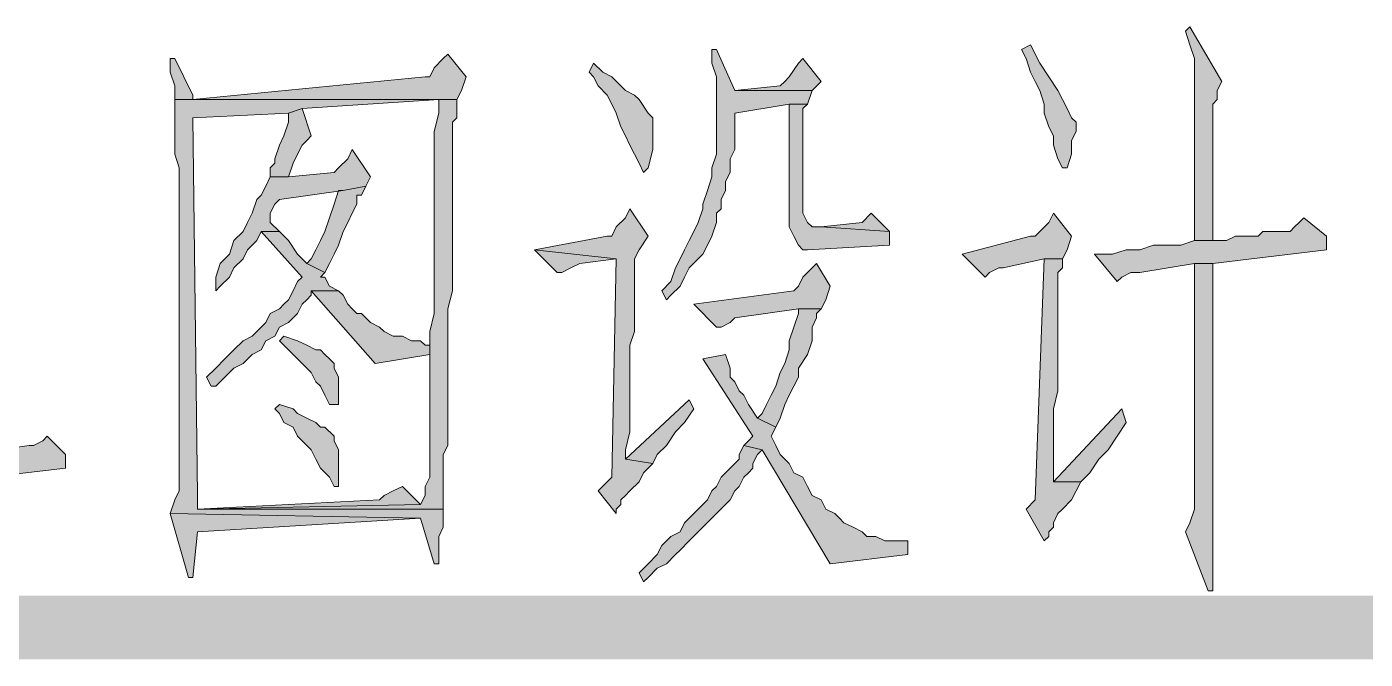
# Model space of a CAD drawing. Header units: millimetres. Extents: x 24 to 410, y 10 to 282.
# Drawn here: x 147.13 to 159.58, y 9.65 to 15.54 of the extents above; entities that cross this region are included whole.
import ezdxf

# ---------------------------------------------------------------- set-up
doc = ezdxf.new("R2010")
doc.units = ezdxf.units.MM

msp = doc.modelspace()

# ---------------------------------------------------------------- hatches: boundary and pattern name
h = msp.add_hatch(color=256)
h.dxf.hatch_style = 2
h.paths.add_polyline_path([(157.945667, 15.536333), (157.903333, 15.494), (157.945667, 15.367), (157.988, 15.24), (157.988, 13.546667), (158.157333, 13.546667), (158.157333, 13.758333), (158.157333, 13.927667), (158.157333, 14.816667), (158.199667, 14.859), (158.199667, 14.943667), (158.242, 15.028333)])
h = msp.add_hatch(color=256)
h.dxf.hatch_style = 2
h.paths.add_polyline_path([(153.543, 15.324667), (153.500667, 15.324667), (153.500667, 15.197667), (153.543, 15.070667), (153.543, 14.351), (153.500667, 14.224), (153.500667, 14.139333), (153.458333, 14.012333), (153.416, 13.885333), (153.416, 13.843), (153.373667, 13.716), (153.331333, 13.631333), (153.289, 13.546667), (153.246667, 13.462), (153.204333, 13.377333), (153.162, 13.292667), (153.119667, 13.165667), (153.035, 13.081), (153.077333, 12.996333), (153.119667, 13.038667), (153.204333, 13.123333), (153.246667, 13.208), (153.289, 13.292667), (153.373667, 13.377333), (153.416, 13.419667), (153.458333, 13.504333), (153.500667, 13.589), (153.543, 13.716), (153.543, 13.800667), (153.585333, 13.843), (153.585333, 13.927667), (153.627667, 14.012333), (153.627667, 14.097), (153.67, 14.181667), (153.67, 14.308667), (153.712333, 14.393333), (153.712333, 14.732), (154.220333, 14.816667), (154.389667, 14.816667), (154.432, 14.943667), (153.712333, 14.943667)])
h = msp.add_hatch(color=256)
h.dxf.hatch_style = 2
h.paths.add_polyline_path([(156.464, 15.367), (156.379333, 15.324667), (156.421667, 15.24), (156.464, 15.113), (156.506333, 15.028333), (156.548667, 14.943667), (156.591, 14.816667), (156.591, 14.732), (156.633333, 14.605), (156.675667, 14.520333), (156.675667, 14.435667), (156.718, 14.308667), (156.760333, 14.224), (156.802667, 14.224), (156.845, 14.351), (156.845, 14.478), (156.887333, 14.562667), (156.887333, 14.647333), (156.845, 14.689667), (156.802667, 14.774333), (156.760333, 14.859), (156.718, 14.943667), (156.633333, 15.070667), (156.548667, 15.197667)])
h = msp.add_hatch(color=256)
h.dxf.hatch_style = 2
h.paths.add_polyline_path([(148.505333, 15.24), (148.463, 15.24), (148.463, 15.113), (148.505333, 14.986), (148.505333, 14.859), (150.960667, 14.859), (150.960667, 14.732), (150.918333, 14.562667), (150.918333, 12.869333), (150.876, 12.7), (150.876, 11.938), (150.876, 11.895667), (150.876, 11.345333), (150.833667, 11.260667), (150.833667, 11.176), (150.791333, 11.091333), (148.717, 11.049), (151.003, 11.049), (151.003, 11.133667), (151.003, 11.557), (151.045333, 11.641667), (151.045333, 12.911667), (151.087667, 13.081), (151.087667, 14.647333), (151.13, 14.689667), (151.13, 14.859), (148.674667, 14.859), (148.674667, 14.901333)])
h = msp.add_hatch(color=256)
h.dxf.hatch_style = 2
h.paths.add_polyline_path([(151.045333, 15.282333), (151.003, 15.24), (150.918333, 15.155333), (150.876, 15.070667), (150.833667, 15.070667), (148.674667, 14.859), (151.13, 14.859), (151.172333, 14.943667), (151.214667, 15.070667)])
h = msp.add_hatch(color=256)
h.dxf.hatch_style = 2
h.paths.add_polyline_path([(152.4, 15.197667), (152.357667, 15.113), (152.4, 15.070667), (152.442333, 14.986), (152.527, 14.901333), (152.569333, 14.816667), (152.611667, 14.732), (152.654, 14.605), (152.696333, 14.520333), (152.738667, 14.435667), (152.781, 14.351), (152.823333, 14.266333), (152.865667, 14.181667), (152.908, 14.224), (152.950333, 14.393333), (152.950333, 14.689667), (152.908, 14.732), (152.823333, 14.859), (152.781, 14.901333), (152.696333, 14.943667), (152.654, 14.986), (152.569333, 15.070667), (152.484667, 15.113)])
h = msp.add_hatch(color=256)
h.dxf.hatch_style = 2
h.paths.add_polyline_path([(154.347333, 15.24), (154.305, 15.197667), (154.220333, 15.070667), (154.178, 15.028333), (154.135667, 14.986), (153.712333, 14.943667), (154.432, 14.943667), (154.516667, 15.028333)])
h = msp.add_hatch(color=256)
h.dxf.hatch_style = 2
h.paths.add_polyline_path([(148.505333, 14.859), (148.505333, 14.351), (148.547667, 14.224), (148.547667, 11.980333), (148.547667, 11.853333), (148.547667, 11.218333), (148.505333, 11.133667), (148.463, 11.006667), (150.791333, 10.964333), (150.918333, 10.541), (150.960667, 10.541), (150.960667, 10.583333), (150.960667, 10.795), (151.003, 10.879667), (151.003, 11.049), (148.717, 11.049), (148.717, 11.176), (148.674667, 14.689667), (149.563667, 14.732), (149.690667, 14.774333), (150.960667, 14.859)])
h = msp.add_hatch(color=256)
h.dxf.hatch_style = 2
h.paths.add_polyline_path([(154.389667, 14.816667), (154.220333, 14.816667), (154.220333, 13.800667), (154.220333, 13.673667), (154.262667, 13.589), (154.305, 13.504333), (154.347333, 13.462), (154.389667, 13.462), (155.151667, 13.504333), (155.151667, 13.631333), (154.516667, 13.673667), (154.432, 13.673667), (154.389667, 13.716), (154.347333, 13.800667), (154.347333, 14.774333)])
h = msp.add_hatch(color=256)
h.dxf.hatch_style = 2
h.paths.add_polyline_path([(149.690667, 14.774333), (149.563667, 14.732), (149.563667, 14.647333), (149.521333, 14.520333), (149.479, 14.435667), (149.436667, 14.308667), (149.436667, 14.266333), (149.394333, 14.224), (149.394333, 14.139333), (149.563667, 14.139333), (149.606, 14.266333), (149.648333, 14.351), (149.690667, 14.435667), (149.733, 14.478), (149.775333, 14.520333)])
h = msp.add_hatch(color=256)
h.dxf.hatch_style = 2
h.paths.add_polyline_path([(150.156333, 14.393333), (150.114, 14.308667), (150.029333, 14.224), (149.987, 14.181667), (149.563667, 14.139333), (149.394333, 14.139333), (149.352, 14.054667), (149.309667, 13.97), (149.267333, 13.927667), (149.225, 13.800667), (149.182667, 13.716), (149.140333, 13.631333), (149.055667, 13.546667), (149.013333, 13.419667), (148.928667, 13.335), (148.886333, 13.208), (148.886333, 13.081), (148.928667, 13.123333), (149.013333, 13.208), (149.055667, 13.292667), (149.140333, 13.377333), (149.182667, 13.462), (149.267333, 13.546667), (149.309667, 13.631333), (149.479, 13.631333), (149.394333, 13.716), (149.394333, 13.800667), (149.436667, 13.885333), (149.479, 13.927667), (150.071667, 14.012333), (150.283333, 14.054667), (150.325667, 14.139333)])
h = msp.add_hatch(color=256)
h.dxf.hatch_style = 2
h.paths.add_polyline_path([(150.283333, 14.054667), (150.071667, 14.012333), (150.029333, 14.012333), (149.987, 13.885333), (149.944667, 13.758333), (149.902333, 13.631333), (149.86, 13.546667), (149.817667, 13.462), (149.775333, 13.377333), (149.733, 13.335), (149.902333, 13.250333), (149.944667, 13.335), (149.987, 13.419667), (150.029333, 13.504333), (150.071667, 13.631333), (150.114, 13.716), (150.156333, 13.800667), (150.198667, 13.885333), (150.198667, 13.97), (150.241, 13.97)])
h = msp.add_hatch(color=256)
h.dxf.hatch_style = 2
h.paths.add_polyline_path([(152.738667, 13.843), (152.696333, 13.758333), (152.611667, 13.673667), (152.569333, 13.589), (152.527, 13.589), (151.849667, 13.462), (152.611667, 13.377333), (152.569333, 11.345333), (152.442333, 11.218333), (152.611667, 11.006667), (152.611667, 11.049), (152.654, 11.091333), (152.654, 11.133667), (152.696333, 11.176), (152.738667, 11.218333), (152.823333, 11.303), (152.865667, 11.387667), (152.950333, 11.472333), (152.696333, 11.514667), (152.696333, 11.599333), (152.738667, 11.768667), (152.738667, 12.446), (152.738667, 12.573), (152.781, 12.7), (152.781, 13.377333), (152.823333, 13.462), (152.908, 13.589)])
h = msp.add_hatch(color=256)
h.dxf.hatch_style = 2
h.paths.add_polyline_path([(154.982333, 13.800667), (154.897667, 13.716), (154.516667, 13.673667), (155.151667, 13.631333)])
h = msp.add_hatch(color=256)
h.dxf.hatch_style = 2
h.paths.add_polyline_path([(156.675667, 13.800667), (156.633333, 13.716), (156.548667, 13.631333), (156.506333, 13.589), (156.464, 13.589), (155.829, 13.419667), (156.040667, 13.208), (156.083, 13.250333), (156.167667, 13.292667), (156.21, 13.292667), (156.591, 13.377333), (156.760333, 13.377333), (156.802667, 13.462), (156.845, 13.589)])
h = msp.add_hatch(color=256)
h.dxf.hatch_style = 2
h.paths.add_polyline_path([(159.004, 13.758333), (158.961667, 13.716), (158.919333, 13.673667), (158.877, 13.631333), (158.623, 13.631333), (158.580667, 13.589), (158.369, 13.589), (158.284333, 13.546667), (157.988, 13.546667), (157.861, 13.504333), (157.607, 13.504333), (157.48, 13.462), (157.353, 13.462), (157.226, 13.419667), (157.056667, 13.419667), (157.268333, 13.165667), (157.310667, 13.208), (157.395333, 13.250333), (157.48, 13.250333), (157.988, 13.335), (158.157333, 13.335), (159.215667, 13.462), (159.215667, 13.589)])
h = msp.add_hatch(color=256)
h.dxf.hatch_style = 2
h.paths.add_polyline_path([(149.479, 13.631333), (149.309667, 13.631333), (149.690667, 13.208), (149.648333, 13.165667), (149.606, 13.081), (149.563667, 12.996333), (149.521333, 12.954), (149.479, 12.911667), (149.394333, 12.869333), (149.352, 12.784667), (149.309667, 12.742333), (149.225, 12.657667), (149.140333, 12.615333), (149.055667, 12.530667), (148.971, 12.446), (148.886333, 12.361333), (148.801667, 12.276667), (148.844, 12.192), (148.886333, 12.192), (148.971, 12.276667), (149.055667, 12.361333), (149.140333, 12.403667), (149.225, 12.488333), (149.309667, 12.530667), (149.352, 12.615333), (149.436667, 12.657667), (149.479, 12.742333), (149.563667, 12.784667), (149.606, 12.827), (149.648333, 12.869333), (149.690667, 12.954), (149.733, 12.996333), (149.775333, 13.038667), (149.775333, 13.081), (150.029333, 13.081), (149.944667, 13.123333), (149.902333, 13.208), (149.86, 13.208), (149.902333, 13.250333), (149.733, 13.335), (149.648333, 13.419667), (149.563667, 13.546667)])
h = msp.add_hatch(color=256)
h.dxf.hatch_style = 2
h.paths.add_polyline_path([(151.849667, 13.462), (152.061333, 13.250333), (152.103667, 13.250333), (152.188333, 13.292667), (152.273, 13.335), (152.611667, 13.377333)])
h = msp.add_hatch(color=256)
h.dxf.hatch_style = 2
h.paths.add_polyline_path([(154.474333, 13.335), (154.432, 13.292667), (154.347333, 13.208), (154.305, 13.123333), (154.262667, 13.081), (153.331333, 12.954), (153.543, 12.742333), (153.585333, 12.742333), (153.67, 12.784667), (153.712333, 12.827), (154.305, 12.911667), (154.516667, 12.911667), (154.559, 12.996333), (154.601333, 13.123333)])
h = msp.add_hatch(color=256)
h.dxf.hatch_style = 2
h.paths.add_polyline_path([(156.760333, 13.377333), (156.591, 13.377333), (156.506333, 11.133667), (156.421667, 11.049), (156.591, 10.752667), (156.633333, 10.795), (156.633333, 10.837333), (156.675667, 10.879667), (156.675667, 10.922), (156.718, 11.006667), (156.760333, 11.049), (156.845, 11.133667), (156.887333, 11.218333), (156.929667, 11.303), (156.675667, 11.303), (156.675667, 11.43), (156.675667, 11.980333), (156.718, 12.149667), (156.718, 12.784667), (156.718, 12.911667), (156.718, 13.250333), (156.760333, 13.292667)])
h = msp.add_hatch(color=256)
h.dxf.hatch_style = 2
h.paths.add_polyline_path([(158.157333, 13.335), (157.988, 13.335), (157.988, 13.208), (157.988, 11.049), (157.945667, 10.922), (157.903333, 10.837333), (158.115, 10.287), (158.157333, 10.287)])
h = msp.add_hatch(color=256)
h.dxf.hatch_style = 2
h.paths.add_polyline_path([(150.029333, 13.081), (149.775333, 13.081), (150.368, 12.403667), (150.876, 12.488333), (150.876, 12.573), (150.833667, 12.573), (150.791333, 12.615333), (150.706667, 12.615333), (150.622, 12.657667), (150.537333, 12.657667), (150.452667, 12.7), (150.410333, 12.742333), (150.325667, 12.784667), (150.283333, 12.827), (150.241, 12.869333), (150.198667, 12.869333), (150.156333, 12.911667), (150.114, 12.954), (150.071667, 13.038667)])
h = msp.add_hatch(color=256)
h.dxf.hatch_style = 2
h.paths.add_polyline_path([(154.516667, 12.911667), (154.305, 12.911667), (154.305, 12.869333), (154.262667, 12.742333), (154.220333, 12.615333), (154.220333, 12.530667), (154.178, 12.403667), (154.135667, 12.319), (154.093333, 12.192), (154.051, 12.107333), (154.008667, 12.022667), (153.966333, 11.938), (153.924, 11.895667), (154.093333, 11.811), (154.135667, 11.895667), (154.178, 12.022667), (154.220333, 12.107333), (154.262667, 12.192), (154.305, 12.276667), (154.305, 12.361333), (154.389667, 12.488333), (154.432, 12.615333), (154.432, 12.742333), (154.474333, 12.827), (154.474333, 12.869333)])
h = msp.add_hatch(color=256)
h.dxf.hatch_style = 2
h.paths.add_polyline_path([(149.521333, 12.657667), (149.479, 12.615333), (149.563667, 12.530667), (149.648333, 12.446), (149.690667, 12.403667), (149.775333, 12.319), (149.817667, 12.234333), (149.86, 12.192), (149.902333, 12.107333), (149.944667, 12.022667), (150.029333, 12.022667), (150.029333, 12.107333), (150.029333, 12.276667), (149.987, 12.361333), (149.987, 12.403667), (149.944667, 12.446), (149.902333, 12.488333), (149.86, 12.530667), (149.817667, 12.530667), (149.733, 12.573), (149.648333, 12.615333)])
h = msp.add_hatch(color=256)
h.dxf.hatch_style = 2
h.paths.add_polyline_path([(153.627667, 12.488333), (153.416, 12.446), (153.881667, 11.726333), (153.839333, 11.684), (153.797, 11.641667), (153.966333, 11.599333), (154.601333, 10.541), (155.321, 10.625667), (155.321, 10.752667), (155.278667, 10.752667), (155.109333, 10.752667), (155.024667, 10.795), (154.94, 10.795), (154.897667, 10.837333), (154.813, 10.879667), (154.728333, 10.922), (154.686, 10.964333), (154.643667, 11.006667), (154.559, 11.049), (154.516667, 11.133667), (154.432, 11.176), (154.389667, 11.260667), (154.347333, 11.345333), (154.262667, 11.387667), (154.220333, 11.472333), (154.135667, 11.557), (154.093333, 11.641667), (154.051, 11.726333), (154.093333, 11.811), (153.924, 11.895667), (153.839333, 12.022667), (153.797, 12.107333), (153.754667, 12.149667), (153.712333, 12.234333), (153.67, 12.276667), (153.67, 12.361333)])
h = msp.add_hatch(color=256)
h.dxf.hatch_style = 2
h.paths.add_polyline_path([(149.479, 12.022667), (149.436667, 11.980333), (149.479, 11.938), (149.521333, 11.853333), (149.606, 11.811), (149.648333, 11.726333), (149.733, 11.641667), (149.775333, 11.599333), (149.817667, 11.514667), (149.86, 11.43), (149.944667, 11.345333), (149.987, 11.260667), (150.029333, 11.260667), (150.029333, 11.387667), (150.029333, 11.599333), (149.987, 11.684), (149.987, 11.726333), (149.902333, 11.811), (149.86, 11.811), (149.817667, 11.853333), (149.733, 11.895667), (149.648333, 11.938), (149.606, 11.980333)])
h = msp.add_hatch(color=256)
h.dxf.hatch_style = 2
h.paths.add_polyline_path([(153.289, 12.065), (152.696333, 11.514667), (152.950333, 11.472333), (152.992667, 11.557), (153.077333, 11.641667), (153.162, 11.768667), (153.246667, 11.853333), (153.331333, 11.980333)])
h = msp.add_hatch(color=256)
h.dxf.hatch_style = 2
h.paths.add_polyline_path([(157.310667, 11.980333), (156.675667, 11.303), (156.929667, 11.303), (157.014333, 11.387667), (157.099, 11.514667), (157.183667, 11.599333), (157.268333, 11.726333), (157.353, 11.853333)])
h = msp.add_hatch(color=256)
h.dxf.hatch_style = 2
h.paths.add_polyline_path([(147.32, 11.726333), (147.277667, 11.684), (147.193, 11.641667), (147.150667, 11.641667), (145.965333, 11.472333), (145.796, 11.472333), (144.229667, 11.260667), (144.399, 11.049), (144.441333, 11.049), (144.526, 11.091333), (144.610667, 11.091333), (147.489333, 11.43), (147.489333, 11.557)])
h = msp.add_hatch(color=256)
h.dxf.hatch_style = 2
h.paths.add_polyline_path([(153.797, 11.641667), (153.754667, 11.557), (153.754667, 11.514667), (153.712333, 11.472333), (153.627667, 11.387667), (153.585333, 11.345333), (153.543, 11.260667), (153.500667, 11.218333), (153.458333, 11.133667), (153.373667, 11.049), (153.331333, 11.006667), (153.246667, 10.922), (153.204333, 10.837333), (153.119667, 10.795), (153.035, 10.710333), (152.992667, 10.625667), (152.908, 10.541), (152.823333, 10.456333), (152.865667, 10.371667), (152.908, 10.414), (152.992667, 10.498667), (153.077333, 10.541), (153.162, 10.625667), (153.204333, 10.668), (153.289, 10.752667), (153.373667, 10.837333), (153.416, 10.879667), (153.500667, 10.964333), (153.543, 11.006667), (153.627667, 11.091333), (153.67, 11.133667), (153.712333, 11.218333), (153.754667, 11.260667), (153.797, 11.345333), (153.839333, 11.387667), (153.881667, 11.43), (153.881667, 11.472333), (153.924, 11.557), (153.966333, 11.599333)])
h = msp.add_hatch(color=256)
h.dxf.hatch_style = 2
h.paths.add_polyline_path([(150.622, 11.260667), (150.537333, 11.218333), (150.452667, 11.176), (150.410333, 11.133667), (148.717, 11.049), (150.791333, 11.091333)])
h = msp.add_hatch(color=256)
h.dxf.hatch_style = 2
h.paths.add_polyline_path([(148.463, 11.006667), (148.632333, 10.414), (148.674667, 10.414), (148.717, 10.837333), (150.791333, 10.964333)])
h = msp.add_hatch(color=256)
h.dxf.hatch_style = 2
h.paths.add_polyline_path([(30.395333, 10.244667), (29.802667, 9.652), (409.786667, 10.244667)])
h = msp.add_hatch(color=256)
h.dxf.hatch_style = 2
h.paths.add_polyline_path([(29.802667, 9.652), (409.786667, 10.244667), (410.379333, 9.652)])

# ---------------------------------------------------------------- linework, layer by layer
at = {"lineweight": 0}
for points in [[(157.945667, 15.536333), (157.903333, 15.494), (157.945667, 15.367), (157.988, 15.24), (157.988, 13.546667), (158.157333, 13.546667), (158.157333, 13.758333), (158.157333, 13.927667), (158.157333, 14.816667), (158.199667, 14.859), (158.199667, 14.943667), (158.242, 15.028333)], [(153.543, 15.324667), (153.500667, 15.324667), (153.500667, 15.197667), (153.543, 15.070667), (153.543, 14.351), (153.500667, 14.224), (153.500667, 14.139333), (153.458333, 14.012333), (153.416, 13.885333), (153.416, 13.843), (153.373667, 13.716), (153.331333, 13.631333), (153.289, 13.546667), (153.246667, 13.462), (153.204333, 13.377333), (153.162, 13.292667), (153.119667, 13.165667), (153.035, 13.081), (153.077333, 12.996333), (153.119667, 13.038667), (153.204333, 13.123333), (153.246667, 13.208), (153.289, 13.292667), (153.373667, 13.377333), (153.416, 13.419667), (153.458333, 13.504333), (153.500667, 13.589), (153.543, 13.716), (153.543, 13.800667), (153.585333, 13.843), (153.585333, 13.927667), (153.627667, 14.012333), (153.627667, 14.097), (153.67, 14.181667), (153.67, 14.308667), (153.712333, 14.393333), (153.712333, 14.732), (154.220333, 14.816667), (154.389667, 14.816667), (154.432, 14.943667), (153.712333, 14.943667)], [(156.464, 15.367), (156.379333, 15.324667), (156.421667, 15.24), (156.464, 15.113), (156.506333, 15.028333), (156.548667, 14.943667), (156.591, 14.816667), (156.591, 14.732), (156.633333, 14.605), (156.675667, 14.520333), (156.675667, 14.435667), (156.718, 14.308667), (156.760333, 14.224), (156.802667, 14.224), (156.845, 14.351), (156.845, 14.478), (156.887333, 14.562667), (156.887333, 14.647333), (156.845, 14.689667), (156.802667, 14.774333), (156.760333, 14.859), (156.718, 14.943667), (156.633333, 15.070667), (156.548667, 15.197667)], [(148.505333, 15.24), (148.463, 15.24), (148.463, 15.113), (148.505333, 14.986), (148.505333, 14.859), (150.960667, 14.859), (150.960667, 14.732), (150.918333, 14.562667), (150.918333, 12.869333), (150.876, 12.7), (150.876, 11.938), (150.876, 11.895667), (150.876, 11.345333), (150.833667, 11.260667), (150.833667, 11.176), (150.791333, 11.091333), (148.717, 11.049), (151.003, 11.049), (151.003, 11.133667), (151.003, 11.557), (151.045333, 11.641667), (151.045333, 12.911667), (151.087667, 13.081), (151.087667, 14.647333), (151.13, 14.689667), (151.13, 14.859), (148.674667, 14.859), (148.674667, 14.901333)], [(151.045333, 15.282333), (151.003, 15.24), (150.918333, 15.155333), (150.876, 15.070667), (150.833667, 15.070667), (148.674667, 14.859), (151.13, 14.859), (151.172333, 14.943667), (151.214667, 15.070667)], [(152.4, 15.197667), (152.357667, 15.113), (152.4, 15.070667), (152.442333, 14.986), (152.527, 14.901333), (152.569333, 14.816667), (152.611667, 14.732), (152.654, 14.605), (152.696333, 14.520333), (152.738667, 14.435667), (152.781, 14.351), (152.823333, 14.266333), (152.865667, 14.181667), (152.908, 14.224), (152.950333, 14.393333), (152.950333, 14.689667), (152.908, 14.732), (152.823333, 14.859), (152.781, 14.901333), (152.696333, 14.943667), (152.654, 14.986), (152.569333, 15.070667), (152.484667, 15.113)], [(154.347333, 15.24), (154.305, 15.197667), (154.220333, 15.070667), (154.178, 15.028333), (154.135667, 14.986), (153.712333, 14.943667), (154.432, 14.943667), (154.516667, 15.028333)], [(148.505333, 14.859), (148.505333, 14.351), (148.547667, 14.224), (148.547667, 11.980333), (148.547667, 11.853333), (148.547667, 11.218333), (148.505333, 11.133667), (148.463, 11.006667), (150.791333, 10.964333), (150.918333, 10.541), (150.960667, 10.541), (150.960667, 10.583333), (150.960667, 10.795), (151.003, 10.879667), (151.003, 11.049), (148.717, 11.049), (148.717, 11.176), (148.674667, 14.689667), (149.563667, 14.732), (149.690667, 14.774333), (150.960667, 14.859)], [(154.389667, 14.816667), (154.220333, 14.816667), (154.220333, 13.800667), (154.220333, 13.673667), (154.262667, 13.589), (154.305, 13.504333), (154.347333, 13.462), (154.389667, 13.462), (155.151667, 13.504333), (155.151667, 13.631333), (154.516667, 13.673667), (154.432, 13.673667), (154.389667, 13.716), (154.347333, 13.800667), (154.347333, 14.774333)], [(149.690667, 14.774333), (149.563667, 14.732), (149.563667, 14.647333), (149.521333, 14.520333), (149.479, 14.435667), (149.436667, 14.308667), (149.436667, 14.266333), (149.394333, 14.224), (149.394333, 14.139333), (149.563667, 14.139333), (149.606, 14.266333), (149.648333, 14.351), (149.690667, 14.435667), (149.733, 14.478), (149.775333, 14.520333)], [(150.156333, 14.393333), (150.114, 14.308667), (150.029333, 14.224), (149.987, 14.181667), (149.563667, 14.139333), (149.394333, 14.139333), (149.352, 14.054667), (149.309667, 13.97), (149.267333, 13.927667), (149.225, 13.800667), (149.182667, 13.716), (149.140333, 13.631333), (149.055667, 13.546667), (149.013333, 13.419667), (148.928667, 13.335), (148.886333, 13.208), (148.886333, 13.081), (148.928667, 13.123333), (149.013333, 13.208), (149.055667, 13.292667), (149.140333, 13.377333), (149.182667, 13.462), (149.267333, 13.546667), (149.309667, 13.631333), (149.479, 13.631333), (149.394333, 13.716), (149.394333, 13.800667), (149.436667, 13.885333), (149.479, 13.927667), (150.071667, 14.012333), (150.283333, 14.054667), (150.325667, 14.139333)], [(150.283333, 14.054667), (150.071667, 14.012333), (150.029333, 14.012333), (149.987, 13.885333), (149.944667, 13.758333), (149.902333, 13.631333), (149.86, 13.546667), (149.817667, 13.462), (149.775333, 13.377333), (149.733, 13.335), (149.902333, 13.250333), (149.944667, 13.335), (149.987, 13.419667), (150.029333, 13.504333), (150.071667, 13.631333), (150.114, 13.716), (150.156333, 13.800667), (150.198667, 13.885333), (150.198667, 13.97), (150.241, 13.97)], [(152.738667, 13.843), (152.696333, 13.758333), (152.611667, 13.673667), (152.569333, 13.589), (152.527, 13.589), (151.849667, 13.462), (152.611667, 13.377333), (152.569333, 11.345333), (152.442333, 11.218333), (152.611667, 11.006667), (152.611667, 11.049), (152.654, 11.091333), (152.654, 11.133667), (152.696333, 11.176), (152.738667, 11.218333), (152.823333, 11.303), (152.865667, 11.387667), (152.950333, 11.472333), (152.696333, 11.514667), (152.696333, 11.599333), (152.738667, 11.768667), (152.738667, 12.446), (152.738667, 12.573), (152.781, 12.7), (152.781, 13.377333), (152.823333, 13.462), (152.908, 13.589)], [(154.982333, 13.800667), (154.897667, 13.716), (154.516667, 13.673667), (155.151667, 13.631333)], [(156.675667, 13.800667), (156.633333, 13.716), (156.548667, 13.631333), (156.506333, 13.589), (156.464, 13.589), (155.829, 13.419667), (156.040667, 13.208), (156.083, 13.250333), (156.167667, 13.292667), (156.21, 13.292667), (156.591, 13.377333), (156.760333, 13.377333), (156.802667, 13.462), (156.845, 13.589)], [(159.004, 13.758333), (158.961667, 13.716), (158.919333, 13.673667), (158.877, 13.631333), (158.623, 13.631333), (158.580667, 13.589), (158.369, 13.589), (158.284333, 13.546667), (157.988, 13.546667), (157.861, 13.504333), (157.607, 13.504333), (157.48, 13.462), (157.353, 13.462), (157.226, 13.419667), (157.056667, 13.419667), (157.268333, 13.165667), (157.310667, 13.208), (157.395333, 13.250333), (157.48, 13.250333), (157.988, 13.335), (158.157333, 13.335), (159.215667, 13.462), (159.215667, 13.589)], [(149.479, 13.631333), (149.309667, 13.631333), (149.690667, 13.208), (149.648333, 13.165667), (149.606, 13.081), (149.563667, 12.996333), (149.521333, 12.954), (149.479, 12.911667), (149.394333, 12.869333), (149.352, 12.784667), (149.309667, 12.742333), (149.225, 12.657667), (149.140333, 12.615333), (149.055667, 12.530667), (148.971, 12.446), (148.886333, 12.361333), (148.801667, 12.276667), (148.844, 12.192), (148.886333, 12.192), (148.971, 12.276667), (149.055667, 12.361333), (149.140333, 12.403667), (149.225, 12.488333), (149.309667, 12.530667), (149.352, 12.615333), (149.436667, 12.657667), (149.479, 12.742333), (149.563667, 12.784667), (149.606, 12.827), (149.648333, 12.869333), (149.690667, 12.954), (149.733, 12.996333), (149.775333, 13.038667), (149.775333, 13.081), (150.029333, 13.081), (149.944667, 13.123333), (149.902333, 13.208), (149.86, 13.208), (149.902333, 13.250333), (149.733, 13.335), (149.648333, 13.419667), (149.563667, 13.546667)], [(151.849667, 13.462), (152.061333, 13.250333), (152.103667, 13.250333), (152.188333, 13.292667), (152.273, 13.335), (152.611667, 13.377333)], [(154.474333, 13.335), (154.432, 13.292667), (154.347333, 13.208), (154.305, 13.123333), (154.262667, 13.081), (153.331333, 12.954), (153.543, 12.742333), (153.585333, 12.742333), (153.67, 12.784667), (153.712333, 12.827), (154.305, 12.911667), (154.516667, 12.911667), (154.559, 12.996333), (154.601333, 13.123333)], [(156.760333, 13.377333), (156.591, 13.377333), (156.506333, 11.133667), (156.421667, 11.049), (156.591, 10.752667), (156.633333, 10.795), (156.633333, 10.837333), (156.675667, 10.879667), (156.675667, 10.922), (156.718, 11.006667), (156.760333, 11.049), (156.845, 11.133667), (156.887333, 11.218333), (156.929667, 11.303), (156.675667, 11.303), (156.675667, 11.43), (156.675667, 11.980333), (156.718, 12.149667), (156.718, 12.784667), (156.718, 12.911667), (156.718, 13.250333), (156.760333, 13.292667)], [(158.157333, 13.335), (157.988, 13.335), (157.988, 13.208), (157.988, 11.049), (157.945667, 10.922), (157.903333, 10.837333), (158.115, 10.287), (158.157333, 10.287)], [(150.029333, 13.081), (149.775333, 13.081), (150.368, 12.403667), (150.876, 12.488333), (150.876, 12.573), (150.833667, 12.573), (150.791333, 12.615333), (150.706667, 12.615333), (150.622, 12.657667), (150.537333, 12.657667), (150.452667, 12.7), (150.410333, 12.742333), (150.325667, 12.784667), (150.283333, 12.827), (150.241, 12.869333), (150.198667, 12.869333), (150.156333, 12.911667), (150.114, 12.954), (150.071667, 13.038667)], [(154.516667, 12.911667), (154.305, 12.911667), (154.305, 12.869333), (154.262667, 12.742333), (154.220333, 12.615333), (154.220333, 12.530667), (154.178, 12.403667), (154.135667, 12.319), (154.093333, 12.192), (154.051, 12.107333), (154.008667, 12.022667), (153.966333, 11.938), (153.924, 11.895667), (154.093333, 11.811), (154.135667, 11.895667), (154.178, 12.022667), (154.220333, 12.107333), (154.262667, 12.192), (154.305, 12.276667), (154.305, 12.361333), (154.389667, 12.488333), (154.432, 12.615333), (154.432, 12.742333), (154.474333, 12.827), (154.474333, 12.869333)], [(149.521333, 12.657667), (149.479, 12.615333), (149.563667, 12.530667), (149.648333, 12.446), (149.690667, 12.403667), (149.775333, 12.319), (149.817667, 12.234333), (149.86, 12.192), (149.902333, 12.107333), (149.944667, 12.022667), (150.029333, 12.022667), (150.029333, 12.107333), (150.029333, 12.276667), (149.987, 12.361333), (149.987, 12.403667), (149.944667, 12.446), (149.902333, 12.488333), (149.86, 12.530667), (149.817667, 12.530667), (149.733, 12.573), (149.648333, 12.615333)], [(153.627667, 12.488333), (153.416, 12.446), (153.881667, 11.726333), (153.839333, 11.684), (153.797, 11.641667), (153.966333, 11.599333), (154.601333, 10.541), (155.321, 10.625667), (155.321, 10.752667), (155.278667, 10.752667), (155.109333, 10.752667), (155.024667, 10.795), (154.94, 10.795), (154.897667, 10.837333), (154.813, 10.879667), (154.728333, 10.922), (154.686, 10.964333), (154.643667, 11.006667), (154.559, 11.049), (154.516667, 11.133667), (154.432, 11.176), (154.389667, 11.260667), (154.347333, 11.345333), (154.262667, 11.387667), (154.220333, 11.472333), (154.135667, 11.557), (154.093333, 11.641667), (154.051, 11.726333), (154.093333, 11.811), (153.924, 11.895667), (153.839333, 12.022667), (153.797, 12.107333), (153.754667, 12.149667), (153.712333, 12.234333), (153.67, 12.276667), (153.67, 12.361333)], [(149.479, 12.022667), (149.436667, 11.980333), (149.479, 11.938), (149.521333, 11.853333), (149.606, 11.811), (149.648333, 11.726333), (149.733, 11.641667), (149.775333, 11.599333), (149.817667, 11.514667), (149.86, 11.43), (149.944667, 11.345333), (149.987, 11.260667), (150.029333, 11.260667), (150.029333, 11.387667), (150.029333, 11.599333), (149.987, 11.684), (149.987, 11.726333), (149.902333, 11.811), (149.86, 11.811), (149.817667, 11.853333), (149.733, 11.895667), (149.648333, 11.938), (149.606, 11.980333)], [(153.289, 12.065), (152.696333, 11.514667), (152.950333, 11.472333), (152.992667, 11.557), (153.077333, 11.641667), (153.162, 11.768667), (153.246667, 11.853333), (153.331333, 11.980333)], [(157.310667, 11.980333), (156.675667, 11.303), (156.929667, 11.303), (157.014333, 11.387667), (157.099, 11.514667), (157.183667, 11.599333), (157.268333, 11.726333), (157.353, 11.853333)], [(147.32, 11.726333), (147.277667, 11.684), (147.193, 11.641667), (147.150667, 11.641667), (145.965333, 11.472333), (145.796, 11.472333), (144.229667, 11.260667), (144.399, 11.049), (144.441333, 11.049), (144.526, 11.091333), (144.610667, 11.091333), (147.489333, 11.43), (147.489333, 11.557)], [(153.797, 11.641667), (153.754667, 11.557), (153.754667, 11.514667), (153.712333, 11.472333), (153.627667, 11.387667), (153.585333, 11.345333), (153.543, 11.260667), (153.500667, 11.218333), (153.458333, 11.133667), (153.373667, 11.049), (153.331333, 11.006667), (153.246667, 10.922), (153.204333, 10.837333), (153.119667, 10.795), (153.035, 10.710333), (152.992667, 10.625667), (152.908, 10.541), (152.823333, 10.456333), (152.865667, 10.371667), (152.908, 10.414), (152.992667, 10.498667), (153.077333, 10.541), (153.162, 10.625667), (153.204333, 10.668), (153.289, 10.752667), (153.373667, 10.837333), (153.416, 10.879667), (153.500667, 10.964333), (153.543, 11.006667), (153.627667, 11.091333), (153.67, 11.133667), (153.712333, 11.218333), (153.754667, 11.260667), (153.797, 11.345333), (153.839333, 11.387667), (153.881667, 11.43), (153.881667, 11.472333), (153.924, 11.557), (153.966333, 11.599333)], [(150.622, 11.260667), (150.537333, 11.218333), (150.452667, 11.176), (150.410333, 11.133667), (148.717, 11.049), (150.791333, 11.091333)], [(148.463, 11.006667), (148.632333, 10.414), (148.674667, 10.414), (148.717, 10.837333), (150.791333, 10.964333)]]:
    msp.add_lwpolyline(points, close=True, dxfattribs=at)

doc.saveas('drawing.dxf')
